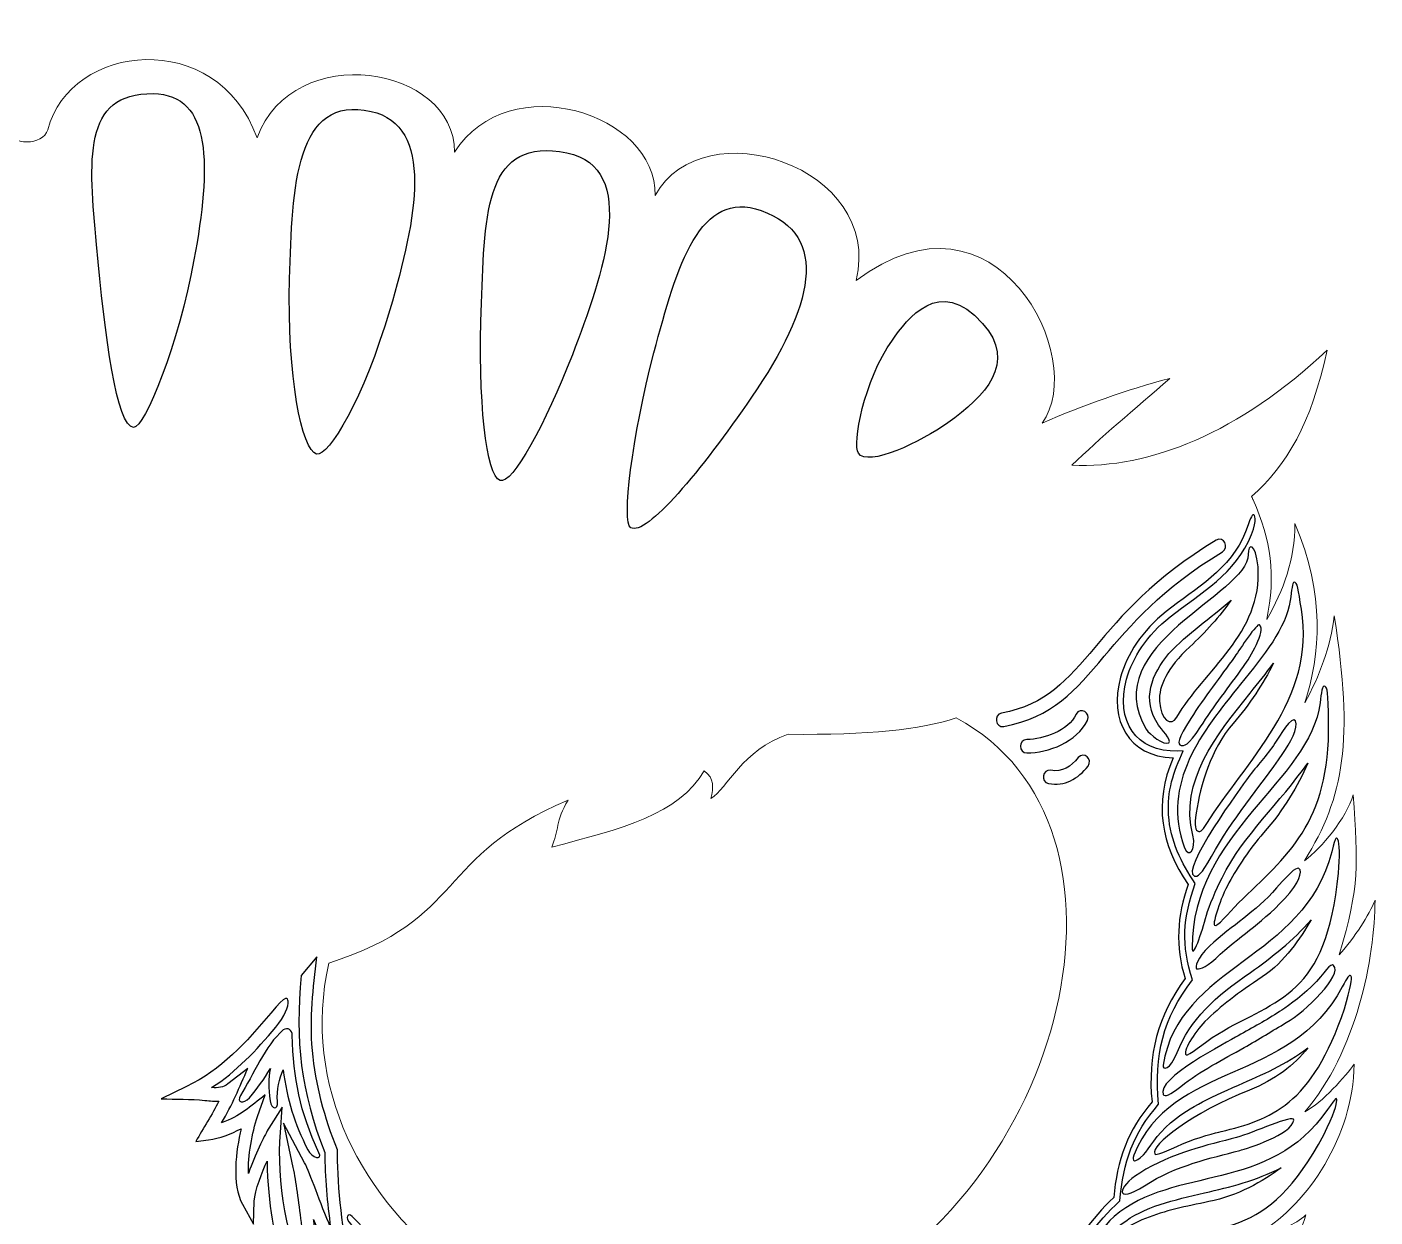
# Model space of a CAD drawing. Header units: centimetres. Extents: x -27.2 to 31.2, y -37.1 to 12.1.
# Drawn here: x 5.783 to 9.522, y -32.392 to -29.09 of the extents above; entities that cross this region are included whole.
import ezdxf

# ---------------------------------------------------------------- set-up
doc = ezdxf.new("R2010")
doc.units = ezdxf.units.CM
doc.header["$MEASUREMENT"] = 0
doc.layers.add('engrav 10', color=7, linetype='Continuous')
doc.layers.add('layer 10', color=7, linetype='Continuous')

msp = doc.modelspace()

# ---------------------------------------------------------------- linework, layer by layer
at = {"layer": 'engrav 10'}
for points, knots in [([(6.24658, -29.73604), (6.29429, -29.47519), (6.29742, -29.27742), (6.13359, -29.27499), (6.13359, -29.27499), (5.9351, -29.27204), (5.95529, -29.46073), (5.97636, -29.69354), (5.97636, -29.69354), (5.99946, -29.94884), (6.03226, -30.19803), (6.07869, -30.20123), (6.07869, -30.20123), (6.11026, -30.20346), (6.20428, -29.96731), (6.24658, -29.73604)], [0, 0, 0, 0, 0.2, 0.2, 0.2, 0.2, 0.4, 0.4, 0.4, 0.4, 0.6, 0.6, 0.6, 0.6, 1, 1, 1, 1]), ([(6.73772, -29.32424), (6.52902, -29.27713), (6.51872, -29.5315), (6.5117, -29.78908), (6.5117, -29.78908), (6.50439, -30.05963), (6.5461, -30.26563), (6.58628, -30.27495), (6.58628, -30.27495), (6.62037, -30.28284), (6.71702, -30.12157), (6.7898, -29.87443), (6.7898, -29.87443), (6.86487, -29.61954), (6.91474, -29.3642), (6.73772, -29.32424)], [0, 0, 0, 0, 0.2, 0.2, 0.2, 0.2, 0.4, 0.4, 0.4, 0.4, 0.6, 0.6, 0.6, 0.6, 1, 1, 1, 1]), ([(7.28101, -29.43934), (7.05594, -29.39392), (7.05334, -29.59902), (7.04392, -29.85614), (7.04392, -29.85614), (7.03385, -30.13197), (7.05635, -30.33477), (7.09576, -30.34859), (7.09576, -30.34859), (7.12909, -30.36036), (7.22232, -30.18988), (7.29599, -29.9992), (7.29599, -29.9992), (7.38131, -29.77835), (7.48347, -29.48024), (7.28101, -29.43934)], [0, 0, 0, 0, 0.2, 0.2, 0.2, 0.2, 0.4, 0.4, 0.4, 0.4, 0.6, 0.6, 0.6, 0.6, 1, 1, 1, 1]), ([(7.81995, -29.59938), (7.64977, -29.53918), (7.58639, -29.74904), (7.52229, -29.99411), (7.52229, -29.99411), (7.46145, -30.22718), (7.43221, -30.46447), (7.45785, -30.47928), (7.45785, -30.47928), (7.50118, -30.50429), (7.65362, -30.32081), (7.79297, -30.11756), (7.79297, -30.11756), (7.96476, -29.86699), (8.01227, -29.66741), (7.81995, -29.59938)], [0, 0, 0, 0, 0.2, 0.2, 0.2, 0.2, 0.4, 0.4, 0.4, 0.4, 0.6, 0.6, 0.6, 0.6, 1, 1, 1, 1]), ([(8.18351, -29.95885), (8.10346, -30.07131), (8.07274, -30.24758), (8.08921, -30.27237), (8.08921, -30.27237), (8.11579, -30.31241), (8.26321, -30.24143), (8.33779, -30.18801), (8.33779, -30.18801), (8.44005, -30.11493), (8.53106, -30.02215), (8.43381, -29.91246), (8.43381, -29.91246), (8.31356, -29.77706), (8.22403, -29.90182), (8.18351, -29.95885)], [0, 0, 0, 0, 0.2, 0.2, 0.2, 0.2, 0.4, 0.4, 0.4, 0.4, 0.6, 0.6, 0.6, 0.6, 1, 1, 1, 1]), ([(9.17966, -30.49778), (9.13759, -30.60687), (9.03722, -30.66046), (8.95371, -30.72666), (8.95371, -30.72666), (8.88971, -30.77748), (8.84977, -30.83986), (8.83337, -30.8991), (8.83337, -30.8991), (8.8013, -31.01507), (8.85881, -31.10291), (8.97551, -31.09896), (8.97551, -31.09896), (8.97551, -31.09896), (8.99002, -31.09848), (8.99002, -31.09848), (8.99002, -31.09848), (8.96332, -31.15702), (8.94535, -31.20987), (8.94968, -31.27642), (8.94968, -31.27642), (8.95436, -31.34864), (8.9846, -31.40909), (9.02385, -31.46672), (9.02385, -31.46672), (8.98901, -31.56128), (8.98492, -31.63836), (9.01556, -31.73411), (9.01556, -31.73411), (8.93487, -31.84008), (8.90816, -31.94367), (8.9221, -32.0792), (8.9221, -32.0792), (8.85185, -32.15849), (8.82301, -32.23932), (8.81473, -32.34706), (8.81473, -32.34706), (8.74801, -32.40825), (8.7009, -32.47719), (8.65984, -32.55966), (8.65984, -32.55966), (8.5418, -32.60467), (8.45345, -32.67259), (8.38494, -32.78512), (8.38494, -32.78512), (8.26308, -32.80066), (8.16174, -32.83887), (8.05989, -32.91248), (8.05989, -32.91248), (7.93468, -32.88998), (7.81154, -32.91758), (7.69296, -32.96074), (7.69296, -32.96074), (7.56074, -32.90058), (7.42219, -32.89069), (7.28018, -32.90337), (7.28018, -32.90337), (7.15311, -32.79194), (7.01777, -32.71376), (6.85611, -32.67519), (6.85611, -32.67519), (6.82241, -32.57745), (6.75606, -32.48376), (6.68178, -32.41139), (6.68178, -32.41139), (6.67332, -32.40312), (6.66952, -32.3938), (6.67204, -32.38911), (6.67204, -32.38911), (6.67347, -32.38642), (6.67879, -32.38385), (6.68522, -32.39018), (6.68522, -32.39018), (6.76417, -32.4678), (6.83108, -32.55297), (6.86931, -32.65927), (6.86931, -32.65927), (7.0271, -32.69821), (7.16094, -32.77604), (7.28583, -32.8841), (7.28583, -32.8841), (7.42541, -32.87226), (7.56335, -32.88291), (7.69359, -32.94078), (7.69359, -32.94078), (7.80992, -32.89918), (7.93317, -32.87202), (8.05589, -32.89286), (8.05589, -32.89286), (8.15382, -32.82286), (8.25778, -32.78304), (8.37464, -32.76761), (8.37464, -32.76761), (8.4411, -32.65955), (8.53417, -32.58854), (8.64753, -32.54457), (8.64753, -32.54457), (8.68639, -32.46674), (8.73512, -32.39609), (8.7978, -32.33797), (8.7978, -32.33797), (8.80548, -32.23629), (8.83813, -32.14787), (8.90374, -32.07271), (8.90374, -32.07271), (8.89087, -31.94311), (8.91953, -31.83254), (8.99579, -31.73043), (8.99579, -31.73043), (8.96779, -31.6416), (8.97265, -31.55628), (9.00398, -31.4694), (9.00398, -31.4694), (8.92803, -31.35694), (8.9081, -31.24554), (8.96199, -31.11767), (8.96199, -31.11767), (8.83975, -31.11464), (8.78325, -31.01395), (8.8165, -30.89382), (8.8165, -30.89382), (8.83388, -30.83105), (8.87592, -30.76513), (8.94318, -30.71173), (8.94318, -30.71173), (9.02359, -30.64759), (9.12211, -30.59559), (9.16319, -30.49073), (9.16319, -30.49073), (9.17654, -30.45667), (9.17967, -30.44294), (9.18483, -30.44316), (9.18483, -30.44316), (9.18896, -30.44335), (9.19598, -30.45547), (9.17966, -30.49778)], [0, 0, 0, 0, 0.0285714, 0.0285714, 0.0285714, 0.0285714, 0.0571429, 0.0571429, 0.0571429, 0.0571429, 0.0857143, 0.0857143, 0.0857143, 0.0857143, 0.1142857, 0.1142857, 0.1142857, 0.1142857, 0.1428571, 0.1428571, 0.1428571, 0.1428571, 0.1714286, 0.1714286, 0.1714286, 0.1714286, 0.2, 0.2, 0.2, 0.2, 0.2285714, 0.2285714, 0.2285714, 0.2285714, 0.2571429, 0.2571429, 0.2571429, 0.2571429, 0.2857143, 0.2857143, 0.2857143, 0.2857143, 0.3142857, 0.3142857, 0.3142857, 0.3142857, 0.3428571, 0.3428571, 0.3428571, 0.3428571, 0.3714286, 0.3714286, 0.3714286, 0.3714286, 0.4, 0.4, 0.4, 0.4, 0.4285714, 0.4285714, 0.4285714, 0.4285714, 0.4571429, 0.4571429, 0.4571429, 0.4571429, 0.4857143, 0.4857143, 0.4857143, 0.4857143, 0.5142857, 0.5142857, 0.5142857, 0.5142857, 0.5428571, 0.5428571, 0.5428571, 0.5428571, 0.5714286, 0.5714286, 0.5714286, 0.5714286, 0.6, 0.6, 0.6, 0.6, 0.6285714, 0.6285714, 0.6285714, 0.6285714, 0.6571429, 0.6571429, 0.6571429, 0.6571429, 0.6857143, 0.6857143, 0.6857143, 0.6857143, 0.7142857, 0.7142857, 0.7142857, 0.7142857, 0.7428571, 0.7428571, 0.7428571, 0.7428571, 0.7714286, 0.7714286, 0.7714286, 0.7714286, 0.8, 0.8, 0.8, 0.8, 0.8285714, 0.8285714, 0.8285714, 0.8285714, 0.8571429, 0.8571429, 0.8571429, 0.8571429, 0.8857143, 0.8857143, 0.8857143, 0.8857143, 0.9142857, 0.9142857, 0.9142857, 0.9142857, 0.9428571, 0.9428571, 0.9428571, 0.9428571, 1, 1, 1, 1]), ([(8.49237, -31.0308), (8.4695, -31.03501), (8.46356, -30.99816), (8.48631, -30.99399), (8.48631, -30.99399), (8.61041, -30.97059), (8.66863, -30.90172), (8.74502, -30.81128), (8.74502, -30.81128), (8.8181, -30.72479), (8.90721, -30.61933), (9.08198, -30.51364), (9.08198, -30.51364), (9.10207, -30.50154), (9.11938, -30.534), (9.09931, -30.54608), (9.09931, -30.54608), (8.92944, -30.64879), (8.84248, -30.7517), (8.77116, -30.83612), (8.77116, -30.83612), (8.69013, -30.93208), (8.62834, -31.00518), (8.49237, -31.0308)], [0, 0, 0, 0, 0.1428571, 0.1428571, 0.1428571, 0.1428571, 0.2857143, 0.2857143, 0.2857143, 0.2857143, 0.4285714, 0.4285714, 0.4285714, 0.4285714, 0.5714286, 0.5714286, 0.5714286, 0.5714286, 0.7142857, 0.7142857, 0.7142857, 0.7142857, 1, 1, 1, 1]), ([(8.88765, -31.03851), (8.74852, -30.8041), (9.17214, -30.66557), (9.1702, -30.55326), (9.1702, -30.55326), (9.16967, -30.52253), (9.19116, -30.5189), (9.19782, -30.58828), (9.19782, -30.58828), (9.21102, -30.77131), (9.04612, -30.87712), (8.9728, -31.00512), (8.9728, -31.00512), (8.95764, -31.03157), (8.92764, -31.01518), (8.92443, -30.96023), (8.92443, -30.96023), (8.92212, -30.92059), (8.94537, -30.86768), (9.00823, -30.80982), (9.00823, -30.80982), (9.05282, -30.76878), (9.092, -30.72475), (9.12282, -30.68038), (9.12282, -30.68038), (9.06646, -30.73012), (9.00181, -30.77301), (8.95079, -30.82869), (8.95079, -30.82869), (8.9037, -30.88537), (8.8729, -30.95435), (8.92216, -31.02747), (8.92216, -31.02747), (8.92801, -31.03615), (8.9594, -31.06851), (8.95003, -31.07598), (8.95003, -31.07598), (8.93863, -31.08505), (8.89558, -31.05186), (8.88765, -31.03851)], [0, 0, 0, 0, 0.0909091, 0.0909091, 0.0909091, 0.0909091, 0.1818182, 0.1818182, 0.1818182, 0.1818182, 0.2727273, 0.2727273, 0.2727273, 0.2727273, 0.3636364, 0.3636364, 0.3636364, 0.3636364, 0.4545455, 0.4545455, 0.4545455, 0.4545455, 0.5454545, 0.5454545, 0.5454545, 0.5454545, 0.6363636, 0.6363636, 0.6363636, 0.6363636, 0.7272727, 0.7272727, 0.7272727, 0.7272727, 0.8181818, 0.8181818, 0.8181818, 0.8181818, 1, 1, 1, 1]), ([(8.99406, -31.36781), (8.92799, -31.18774), (9.04263, -31.04577), (9.14923, -30.91376), (9.14923, -30.91376), (9.21416, -30.83339), (9.27617, -30.75681), (9.28681, -30.68152), (9.28681, -30.68152), (9.29106, -30.65152), (9.29292, -30.63134), (9.29784, -30.63046), (9.29784, -30.63046), (9.30786, -30.62862), (9.30887, -30.65057), (9.31815, -30.7056), (9.31815, -30.7056), (9.36026, -30.95469), (9.16014, -31.13231), (9.05545, -31.30044), (9.05545, -31.30044), (9.04117, -31.32337), (9.03729, -31.32243), (9.03213, -31.32174), (9.03213, -31.32174), (9.02442, -31.32071), (9.02029, -31.30704), (9.02614, -31.27032), (9.02614, -31.27032), (9.03843, -31.19314), (9.06617, -31.09414), (9.12873, -31.0221), (9.12873, -31.0221), (9.17485, -30.96902), (9.21225, -30.91201), (9.24061, -30.8554), (9.24061, -30.8554), (9.22059, -30.88271), (9.19845, -30.91014), (9.17594, -30.93801), (9.17594, -30.93801), (9.08123, -31.05529), (8.97953, -31.18349), (9.01673, -31.33233), (9.01673, -31.33233), (9.02742, -31.37509), (9.00455, -31.39662), (8.99406, -31.36781)], [0, 0, 0, 0, 0.0769231, 0.0769231, 0.0769231, 0.0769231, 0.1538462, 0.1538462, 0.1538462, 0.1538462, 0.2307692, 0.2307692, 0.2307692, 0.2307692, 0.3076923, 0.3076923, 0.3076923, 0.3076923, 0.3846154, 0.3846154, 0.3846154, 0.3846154, 0.4615385, 0.4615385, 0.4615385, 0.4615385, 0.5384615, 0.5384615, 0.5384615, 0.5384615, 0.6153846, 0.6153846, 0.6153846, 0.6153846, 0.6923077, 0.6923077, 0.6923077, 0.6923077, 0.7692308, 0.7692308, 0.7692308, 0.7692308, 0.8461538, 0.8461538, 0.8461538, 0.8461538, 1, 1, 1, 1]), ([(9.01119, -31.00828), (9.04906, -30.9494), (9.09249, -30.89386), (9.13347, -30.83679), (9.13347, -30.83679), (9.14828, -30.81614), (9.1946, -30.74237), (9.20216, -30.7492), (9.20216, -30.7492), (9.21984, -30.76519), (9.17609, -30.839), (9.15769, -30.86444), (9.15769, -30.86444), (9.11752, -30.92005), (9.07522, -30.97443), (9.03839, -31.03217), (9.03839, -31.03217), (9.00322, -31.08725), (8.99263, -31.08435), (8.98444, -31.0834), (8.98444, -31.0834), (8.97359, -31.08213), (8.9747, -31.06501), (9.01119, -31.00828)], [0, 0, 0, 0, 0.1428571, 0.1428571, 0.1428571, 0.1428571, 0.2857143, 0.2857143, 0.2857143, 0.2857143, 0.4285714, 0.4285714, 0.4285714, 0.4285714, 0.5714286, 0.5714286, 0.5714286, 0.5714286, 0.7142857, 0.7142857, 0.7142857, 0.7142857, 1, 1, 1, 1]), ([(9.01515, -31.64439), (9.01305, -31.32846), (9.34358, -31.18018), (9.36966, -30.96528), (9.36966, -30.96528), (9.37315, -30.93645), (9.37489, -30.91541), (9.38397, -30.91975), (9.38397, -30.91975), (9.38976, -30.9225), (9.39239, -30.93413), (9.39364, -31.01941), (9.39364, -31.01941), (9.39776, -31.29999), (9.27624, -31.39045), (9.14403, -31.52041), (9.14403, -31.52041), (9.11386, -31.55006), (9.08509, -31.58911), (9.07706, -31.58195), (9.07706, -31.58195), (9.07128, -31.57677), (9.09295, -31.50819), (9.11717, -31.46424), (9.11717, -31.46424), (9.14213, -31.4189), (9.17287, -31.37256), (9.21315, -31.32619), (9.21315, -31.32619), (9.26971, -31.26108), (9.30865, -31.19614), (9.33548, -31.13222), (9.33548, -31.13222), (9.25908, -31.24264), (9.15778, -31.33119), (9.09785, -31.45064), (9.09785, -31.45064), (9.08232, -31.48158), (9.06125, -31.53021), (9.0548, -31.55449), (9.0548, -31.55449), (9.04231, -31.60157), (9.01529, -31.68178), (9.01515, -31.64439)], [0, 0, 0, 0, 0.0833333, 0.0833333, 0.0833333, 0.0833333, 0.1666667, 0.1666667, 0.1666667, 0.1666667, 0.25, 0.25, 0.25, 0.25, 0.3333333, 0.3333333, 0.3333333, 0.3333333, 0.4166667, 0.4166667, 0.4166667, 0.4166667, 0.5, 0.5, 0.5, 0.5, 0.5833333, 0.5833333, 0.5833333, 0.5833333, 0.6666667, 0.6666667, 0.6666667, 0.6666667, 0.75, 0.75, 0.75, 0.75, 0.8333333, 0.8333333, 0.8333333, 0.8333333, 1, 1, 1, 1]), ([(8.55648, -31.10426), (8.53331, -31.10426), (8.53331, -31.06685), (8.55648, -31.06685), (8.55648, -31.06685), (8.6026, -31.06685), (8.67058, -31.04335), (8.69343, -30.99696), (8.69343, -30.99696), (8.70409, -30.97527), (8.73522, -30.99248), (8.72455, -31.01421), (8.72455, -31.01421), (8.69521, -31.07366), (8.61638, -31.10426), (8.55648, -31.10426)], [0, 0, 0, 0, 0.2, 0.2, 0.2, 0.2, 0.4, 0.4, 0.4, 0.4, 0.6, 0.6, 0.6, 0.6, 1, 1, 1, 1]), ([(9.26694, -31.10564), (9.20084, -31.20244), (9.12457, -31.28865), (9.06885, -31.39125), (9.06885, -31.39125), (9.04037, -31.44364), (9.02924, -31.44834), (9.02167, -31.44579), (9.02167, -31.44579), (8.98006, -31.43178), (9.15392, -31.19535), (9.1703, -31.17251), (9.1703, -31.17251), (9.19532, -31.13894), (9.22197, -31.11187), (9.2447, -31.07706), (9.2447, -31.07706), (9.25684, -31.05847), (9.29162, -30.99897), (9.30145, -31.01543), (9.30145, -31.01543), (9.31183, -31.03278), (9.28533, -31.07872), (9.26694, -31.10564)], [0, 0, 0, 0, 0.1428571, 0.1428571, 0.1428571, 0.1428571, 0.2857143, 0.2857143, 0.2857143, 0.2857143, 0.4285714, 0.4285714, 0.4285714, 0.4285714, 0.5714286, 0.5714286, 0.5714286, 0.5714286, 0.7142857, 0.7142857, 0.7142857, 0.7142857, 1, 1, 1, 1]), ([(8.61681, -31.18918), (8.59408, -31.18501), (8.60001, -31.14816), (8.62288, -31.15237), (8.62288, -31.15237), (8.65401, -31.15822), (8.67991, -31.14178), (8.69907, -31.11701), (8.69907, -31.11701), (8.71369, -31.0981), (8.74086, -31.12175), (8.7262, -31.14069), (8.7262, -31.14069), (8.69888, -31.17601), (8.6607, -31.19746), (8.61681, -31.18918)], [0, 0, 0, 0, 0.2, 0.2, 0.2, 0.2, 0.4, 0.4, 0.4, 0.4, 0.6, 0.6, 0.6, 0.6, 1, 1, 1, 1]), ([(8.93441, -31.97042), (8.97923, -31.69244), (9.32544, -31.67989), (9.40206, -31.37849), (9.40206, -31.37849), (9.41419, -31.33079), (9.41581, -31.33923), (9.41884, -31.3443), (9.41884, -31.3443), (9.42398, -31.35292), (9.425, -31.39303), (9.42069, -31.43743), (9.42069, -31.43743), (9.38703, -31.78226), (9.25464, -31.78318), (9.08588, -31.88432), (9.08588, -31.88432), (9.04464, -31.90903), (9.00479, -31.94673), (8.99827, -31.94196), (8.99827, -31.94196), (8.98787, -31.93437), (9.01932, -31.88099), (9.05063, -31.84973), (9.05063, -31.84973), (9.09323, -31.80718), (9.14314, -31.76963), (9.2091, -31.72553), (9.2091, -31.72553), (9.27377, -31.6823), (9.31462, -31.6193), (9.3447, -31.56715), (9.3447, -31.56715), (9.29551, -31.62602), (9.23533, -31.67052), (9.17698, -31.71365), (9.17698, -31.71365), (9.07925, -31.77788), (9.00824, -31.84724), (8.97359, -31.93532), (8.97359, -31.93532), (8.95426, -31.98446), (8.93198, -31.98568), (8.93441, -31.97042)], [0, 0, 0, 0, 0.0833333, 0.0833333, 0.0833333, 0.0833333, 0.1666667, 0.1666667, 0.1666667, 0.1666667, 0.25, 0.25, 0.25, 0.25, 0.3333333, 0.3333333, 0.3333333, 0.3333333, 0.4166667, 0.4166667, 0.4166667, 0.4166667, 0.5, 0.5, 0.5, 0.5, 0.5833333, 0.5833333, 0.5833333, 0.5833333, 0.6666667, 0.6666667, 0.6666667, 0.6666667, 0.75, 0.75, 0.75, 0.75, 0.8333333, 0.8333333, 0.8333333, 0.8333333, 1, 1, 1, 1]), ([(9.06294, -31.64074), (9.12956, -31.57879), (9.18803, -31.54929), (9.24939, -31.47834), (9.24939, -31.47834), (9.29421, -31.42651), (9.30608, -31.42086), (9.31225, -31.4254), (9.31225, -31.4254), (9.32042, -31.43141), (9.31324, -31.46545), (9.2723, -31.50804), (9.2723, -31.50804), (9.19537, -31.58806), (9.15057, -31.60802), (9.0803, -31.67469), (9.0803, -31.67469), (9.05017, -31.70327), (9.03027, -31.70538), (9.02711, -31.70303), (9.02711, -31.70303), (9.02221, -31.6994), (9.02898, -31.67233), (9.06294, -31.64074)], [0, 0, 0, 0, 0.1428571, 0.1428571, 0.1428571, 0.1428571, 0.2857143, 0.2857143, 0.2857143, 0.2857143, 0.4285714, 0.4285714, 0.4285714, 0.4285714, 0.5714286, 0.5714286, 0.5714286, 0.5714286, 0.7142857, 0.7142857, 0.7142857, 0.7142857, 1, 1, 1, 1]), ([(6.67919, -32.49751), (6.67919, -32.49751), (6.69139, -32.53119), (6.69139, -32.53119), (6.69139, -32.53119), (6.69139, -32.53119), (6.65848, -32.52227), (6.65848, -32.52227), (6.65848, -32.52227), (6.63082, -32.51479), (6.60271, -32.45873), (6.57814, -32.39882), (6.57814, -32.39882), (6.57814, -32.39882), (6.57857, -32.40211), (6.57857, -32.40211), (6.57857, -32.40211), (6.59016, -32.49358), (6.60283, -32.59333), (6.62296, -32.65078), (6.62296, -32.65078), (6.62296, -32.65078), (6.64823, -32.72283), (6.64823, -32.72283), (6.64823, -32.72283), (6.50698, -32.58637), (6.45524, -32.48366), (6.44925, -32.23644), (6.44925, -32.23644), (6.43715, -32.26483), (6.41456, -32.31928), (6.41381, -32.34757), (6.41381, -32.34757), (6.41381, -32.34757), (6.41203, -32.41141), (6.41203, -32.41141), (6.41203, -32.41141), (6.41203, -32.41141), (6.3812, -32.35664), (6.3812, -32.35664), (6.3812, -32.35664), (6.35033, -32.30181), (6.3634, -32.20677), (6.37707, -32.14692), (6.37707, -32.14692), (6.34992, -32.16143), (6.3173, -32.17423), (6.28722, -32.1778), (6.28722, -32.1778), (6.28722, -32.1778), (6.25158, -32.18206), (6.25158, -32.18206), (6.25158, -32.18206), (6.27276, -32.14523), (6.29653, -32.10795), (6.31589, -32.07043), (6.31589, -32.07043), (6.30422, -32.0712), (6.29171, -32.06994), (6.2769, -32.06847), (6.2769, -32.06847), (6.23656, -32.06446), (6.19623, -32.06482), (6.15573, -32.06409), (6.15573, -32.06409), (6.15573, -32.06409), (6.22608, -32.0299), (6.22608, -32.0299), (6.22608, -32.0299), (6.32108, -31.98373), (6.39238, -31.90721), (6.45931, -31.82611), (6.45931, -31.82611), (6.5052, -31.77046), (6.50581, -31.7846), (6.50763, -31.79326), (6.50763, -31.79326), (6.51028, -31.80585), (6.498, -31.83589), (6.47323, -31.86548), (6.47323, -31.86548), (6.41901, -31.93031), (6.36418, -31.98837), (6.29561, -32.03276), (6.29561, -32.03276), (6.31373, -32.03405), (6.32713, -32.03287), (6.34087, -32.02219), (6.34087, -32.02219), (6.34087, -32.02219), (6.39561, -31.97966), (6.39561, -31.97966), (6.39561, -31.97966), (6.37288, -32.03205), (6.35241, -32.08145), (6.3232, -32.13061), (6.3232, -32.13061), (6.37281, -32.11278), (6.40316, -32.08549), (6.4442, -32.053), (6.4442, -32.053), (6.4442, -32.053), (6.42309, -32.11265), (6.42309, -32.11265), (6.42309, -32.11265), (6.40723, -32.15748), (6.39645, -32.22297), (6.39744, -32.27117), (6.39744, -32.27117), (6.39744, -32.27117), (6.40176, -32.25946), (6.40176, -32.25946), (6.40176, -32.25946), (6.41999, -32.21124), (6.44461, -32.1601), (6.45406, -32.14529), (6.45406, -32.14529), (6.45406, -32.14529), (6.49104, -32.0874), (6.49104, -32.0874), (6.49104, -32.0874), (6.49104, -32.0874), (6.48612, -32.15713), (6.48612, -32.15713), (6.48612, -32.15713), (6.47673, -32.29055), (6.50065, -32.46335), (6.56887, -32.57919), (6.56887, -32.57919), (6.55889, -32.52637), (6.5511, -32.46509), (6.54375, -32.40709), (6.54375, -32.40709), (6.53631, -32.34846), (6.52929, -32.29317), (6.52099, -32.25453), (6.52099, -32.25453), (6.52099, -32.25453), (6.49451, -32.13132), (6.49451, -32.13132), (6.49451, -32.13132), (6.49451, -32.13132), (6.55341, -32.24123), (6.55341, -32.24123), (6.55341, -32.24123), (6.5613, -32.25597), (6.57185, -32.28391), (6.58415, -32.31642), (6.58415, -32.31642), (6.5968, -32.3499), (6.61144, -32.38868), (6.6256, -32.42072), (6.6256, -32.42072), (6.61535, -32.3537), (6.60977, -32.28071), (6.60922, -32.21295), (6.60922, -32.21295), (6.54256, -32.04383), (6.52629, -31.90214), (6.54421, -31.72169), (6.54421, -31.72169), (6.54421, -31.72169), (6.58704, -31.67016), (6.58704, -31.67016), (6.58704, -31.67016), (6.57691, -31.75877), (6.56717, -31.83912), (6.57515, -31.92954), (6.57515, -31.92954), (6.58367, -32.02631), (6.60906, -32.11639), (6.64444, -32.20573), (6.64444, -32.20573), (6.64444, -32.27903), (6.65358, -32.42686), (6.67919, -32.49751)], [0, 0, 0, 0, 0.0222222, 0.0222222, 0.0222222, 0.0222222, 0.0444444, 0.0444444, 0.0444444, 0.0444444, 0.0666667, 0.0666667, 0.0666667, 0.0666667, 0.0888889, 0.0888889, 0.0888889, 0.0888889, 0.1111111, 0.1111111, 0.1111111, 0.1111111, 0.1333333, 0.1333333, 0.1333333, 0.1333333, 0.1555556, 0.1555556, 0.1555556, 0.1555556, 0.1777778, 0.1777778, 0.1777778, 0.1777778, 0.2, 0.2, 0.2, 0.2, 0.2222222, 0.2222222, 0.2222222, 0.2222222, 0.2444444, 0.2444444, 0.2444444, 0.2444444, 0.2666667, 0.2666667, 0.2666667, 0.2666667, 0.2888889, 0.2888889, 0.2888889, 0.2888889, 0.3111111, 0.3111111, 0.3111111, 0.3111111, 0.3333333, 0.3333333, 0.3333333, 0.3333333, 0.3555556, 0.3555556, 0.3555556, 0.3555556, 0.3777778, 0.3777778, 0.3777778, 0.3777778, 0.4, 0.4, 0.4, 0.4, 0.4222222, 0.4222222, 0.4222222, 0.4222222, 0.4444444, 0.4444444, 0.4444444, 0.4444444, 0.4666667, 0.4666667, 0.4666667, 0.4666667, 0.4888889, 0.4888889, 0.4888889, 0.4888889, 0.5111111, 0.5111111, 0.5111111, 0.5111111, 0.5333333, 0.5333333, 0.5333333, 0.5333333, 0.5555556, 0.5555556, 0.5555556, 0.5555556, 0.5777778, 0.5777778, 0.5777778, 0.5777778, 0.6, 0.6, 0.6, 0.6, 0.6222222, 0.6222222, 0.6222222, 0.6222222, 0.6444444, 0.6444444, 0.6444444, 0.6444444, 0.6666667, 0.6666667, 0.6666667, 0.6666667, 0.6888889, 0.6888889, 0.6888889, 0.6888889, 0.7111111, 0.7111111, 0.7111111, 0.7111111, 0.7333333, 0.7333333, 0.7333333, 0.7333333, 0.7555556, 0.7555556, 0.7555556, 0.7555556, 0.7777778, 0.7777778, 0.7777778, 0.7777778, 0.8, 0.8, 0.8, 0.8, 0.8222222, 0.8222222, 0.8222222, 0.8222222, 0.8444444, 0.8444444, 0.8444444, 0.8444444, 0.8666667, 0.8666667, 0.8666667, 0.8666667, 0.8888889, 0.8888889, 0.8888889, 0.8888889, 0.9111111, 0.9111111, 0.9111111, 0.9111111, 0.9333333, 0.9333333, 0.9333333, 0.9333333, 0.9555556, 0.9555556, 0.9555556, 0.9555556, 1, 1, 1, 1]), ([(9.27599, -31.85261), (9.23796, -31.87463), (9.19957, -31.8993), (9.15951, -31.92174), (9.15951, -31.92174), (9.09938, -31.95547), (9.03841, -31.98572), (8.98324, -32.02992), (8.98324, -32.02992), (8.95284, -32.05429), (8.93896, -32.05951), (8.93497, -32.05191), (8.93497, -32.05191), (8.91272, -32.00942), (9.1121, -31.90611), (9.14312, -31.88871), (9.14312, -31.88871), (9.18232, -31.86673), (9.22154, -31.84547), (9.25725, -31.82184), (9.25725, -31.82184), (9.27018, -31.81327), (9.31312, -31.7851), (9.34631, -31.75185), (9.34631, -31.75185), (9.38474, -31.71335), (9.39897, -31.68503), (9.40729, -31.69365), (9.40729, -31.69365), (9.43321, -31.72046), (9.32955, -31.82162), (9.27599, -31.85261)], [0, 0, 0, 0, 0.1111111, 0.1111111, 0.1111111, 0.1111111, 0.2222222, 0.2222222, 0.2222222, 0.2222222, 0.3333333, 0.3333333, 0.3333333, 0.3333333, 0.4444444, 0.4444444, 0.4444444, 0.4444444, 0.5555556, 0.5555556, 0.5555556, 0.5555556, 0.6666667, 0.6666667, 0.6666667, 0.6666667, 0.7777778, 0.7777778, 0.7777778, 0.7777778, 1, 1, 1, 1]), ([(8.85311, -32.22067), (8.95863, -31.95751), (9.28549, -32.0273), (9.43157, -31.75304), (9.43157, -31.75304), (9.44576, -31.72641), (9.45102, -31.71846), (9.45546, -31.72298), (9.45546, -31.72298), (9.46076, -31.72835), (9.45236, -31.75757), (9.43761, -31.81378), (9.43761, -31.81378), (9.34662, -32.08242), (9.23269, -32.12176), (9.09522, -32.15457), (9.09522, -32.15457), (9.08412, -32.1572), (9.03025, -32.17101), (8.98864, -32.1887), (8.98864, -32.1887), (8.94283, -32.20818), (8.91459, -32.22355), (8.91117, -32.2165), (8.91117, -32.2165), (8.89986, -32.19314), (9.01216, -32.10354), (9.17406, -32.03957), (9.17406, -32.03957), (9.24506, -32.01153), (9.2984, -31.97081), (9.33601, -31.92262), (9.33601, -31.92262), (9.2759, -31.96853), (9.20873, -31.99756), (9.14354, -32.02571), (9.14354, -32.02571), (9.05747, -32.06287), (8.99547, -32.09555), (8.95517, -32.13027), (8.95517, -32.13027), (8.9152, -32.1647), (8.89658, -32.20139), (8.8798, -32.21908), (8.8798, -32.21908), (8.85511, -32.24508), (8.84663, -32.23681), (8.85311, -32.22067)], [0, 0, 0, 0, 0.0769231, 0.0769231, 0.0769231, 0.0769231, 0.1538462, 0.1538462, 0.1538462, 0.1538462, 0.2307692, 0.2307692, 0.2307692, 0.2307692, 0.3076923, 0.3076923, 0.3076923, 0.3076923, 0.3846154, 0.3846154, 0.3846154, 0.3846154, 0.4615385, 0.4615385, 0.4615385, 0.4615385, 0.5384615, 0.5384615, 0.5384615, 0.5384615, 0.6153846, 0.6153846, 0.6153846, 0.6153846, 0.6923077, 0.6923077, 0.6923077, 0.6923077, 0.7692308, 0.7692308, 0.7692308, 0.7692308, 0.8461538, 0.8461538, 0.8461538, 0.8461538, 1, 1, 1, 1]), ([(6.519, -31.88738), (6.52275, -32.00797), (6.53947, -32.0984), (6.59312, -32.21343), (6.59312, -32.21343), (6.60334, -32.23548), (6.57423, -32.22873), (6.56216, -32.20518), (6.56216, -32.20518), (6.52487, -32.13238), (6.50439, -32.06574), (6.49419, -31.98304), (6.49419, -31.98304), (6.48352, -32.009), (6.47491, -32.03749), (6.47855, -32.07178), (6.47855, -32.07178), (6.48107, -32.09619), (6.46011, -32.09407), (6.45758, -32.06968), (6.45758, -32.06968), (6.45359, -32.03203), (6.45145, -32.00928), (6.45864, -31.97967), (6.45864, -31.97967), (6.44022, -32.01099), (6.42279, -32.03364), (6.40049, -32.06138), (6.40049, -32.06138), (6.38386, -32.07819), (6.36314, -32.07522), (6.3757, -32.05466), (6.3757, -32.05466), (6.41077, -31.99718), (6.44475, -31.91578), (6.49358, -31.87291), (6.49358, -31.87291), (6.50702, -31.86323), (6.51907, -31.87468), (6.519, -31.88738)], [0, 0, 0, 0, 0.0909091, 0.0909091, 0.0909091, 0.0909091, 0.1818182, 0.1818182, 0.1818182, 0.1818182, 0.2727273, 0.2727273, 0.2727273, 0.2727273, 0.3636364, 0.3636364, 0.3636364, 0.3636364, 0.4545455, 0.4545455, 0.4545455, 0.4545455, 0.5454545, 0.5454545, 0.5454545, 0.5454545, 0.6363636, 0.6363636, 0.6363636, 0.6363636, 0.7272727, 0.7272727, 0.7272727, 0.7272727, 0.8181818, 0.8181818, 0.8181818, 0.8181818, 1, 1, 1, 1]), ([(8.79851, -32.39051), (8.96591, -32.24774), (9.22862, -32.32836), (9.39012, -32.09394), (9.39012, -32.09394), (9.4152, -32.05751), (9.41647, -32.05979), (9.41626, -32.0683), (9.41626, -32.0683), (9.41599, -32.07904), (9.40886, -32.10603), (9.38015, -32.16384), (9.38015, -32.16384), (9.22136, -32.46064), (9.08194, -32.41732), (8.88964, -32.45203), (8.88964, -32.45203), (8.83739, -32.46146), (8.80839, -32.47027), (8.8003, -32.46382), (8.8003, -32.46382), (8.78572, -32.45215), (8.83289, -32.41642), (8.88541, -32.39581), (8.88541, -32.39581), (8.93938, -32.37461), (8.99771, -32.36204), (9.06173, -32.34923), (9.06173, -32.34923), (9.13873, -32.33382), (9.21331, -32.29298), (9.26158, -32.25501), (9.26158, -32.25501), (9.19319, -32.29104), (9.12019, -32.3083), (9.0494, -32.32503), (9.0494, -32.32503), (8.96557, -32.34482), (8.88193, -32.36128), (8.81859, -32.41206), (8.81859, -32.41206), (8.76473, -32.45523), (8.76345, -32.46617), (8.75465, -32.46427), (8.75465, -32.46427), (8.74507, -32.46221), (8.76556, -32.41861), (8.79851, -32.39051)], [0, 0, 0, 0, 0.0769231, 0.0769231, 0.0769231, 0.0769231, 0.1538462, 0.1538462, 0.1538462, 0.1538462, 0.2307692, 0.2307692, 0.2307692, 0.2307692, 0.3076923, 0.3076923, 0.3076923, 0.3076923, 0.3846154, 0.3846154, 0.3846154, 0.3846154, 0.4615385, 0.4615385, 0.4615385, 0.4615385, 0.5384615, 0.5384615, 0.5384615, 0.5384615, 0.6153846, 0.6153846, 0.6153846, 0.6153846, 0.6923077, 0.6923077, 0.6923077, 0.6923077, 0.7692308, 0.7692308, 0.7692308, 0.7692308, 0.8461538, 0.8461538, 0.8461538, 0.8461538, 1, 1, 1, 1]), ([(9.14698, -32.20722), (9.0664, -32.22883), (8.97199, -32.24792), (8.88282, -32.30499), (8.88282, -32.30499), (8.80159, -32.35697), (8.80435, -32.31045), (8.86956, -32.26979), (8.86956, -32.26979), (8.96156, -32.21242), (9.05685, -32.1928), (9.13845, -32.17097), (9.13845, -32.17097), (9.18095, -32.15962), (9.29921, -32.10464), (9.2968, -32.12318), (9.2968, -32.12318), (9.29159, -32.16326), (9.1684, -32.20148), (9.14698, -32.20722)], [0, 0, 0, 0, 0.1666667, 0.1666667, 0.1666667, 0.1666667, 0.3333333, 0.3333333, 0.3333333, 0.3333333, 0.5, 0.5, 0.5, 0.5, 0.6666667, 0.6666667, 0.6666667, 0.6666667, 1, 1, 1, 1])]:
    msp.add_open_spline(points, degree=3, knots=knots, dxfattribs=at)
at = {"layer": 'layer 10', "color": 1, "lineweight": 9}
for points, knots in [([(5.78333, -34.3647), (5.82324, -34.36482), (5.85129, -34.23394), (5.8557, -34.21213), (5.8557, -34.21213), (5.91706, -33.90875), (6.32496, -33.65009), (6.12211, -32.90627), (6.12211, -32.90627), (6.16526, -33.03163), (6.20307, -33.15967), (6.24043, -33.27846), (6.24043, -33.27846), (6.2605, -33.21387), (6.25449, -33.19184), (6.27049, -33.10561), (6.27049, -33.10561), (6.30094, -33.15443), (6.34298, -33.17065), (6.36864, -33.23884), (6.36864, -33.23884), (6.37461, -33.18776), (6.36502, -33.12553), (6.34829, -33.06328), (6.34829, -33.06328), (6.36819, -33.08477), (6.4415, -33.1598), (6.45369, -33.18445), (6.45369, -33.18445), (6.46865, -33.10989), (6.45248, -33.06713), (6.44437, -33.01985), (6.44437, -33.01985), (6.45854, -33.01934), (6.50949, -33.04405), (6.53064, -33.08541), (6.53064, -33.08541), (6.52164, -33.03438), (6.49626, -32.96953), (6.4677, -32.90473), (6.4677, -32.90473), (6.50799, -32.90885), (6.53253, -32.95238), (6.56092, -32.97651), (6.56092, -32.97651), (6.55022, -32.92834), (6.53322, -32.84652), (6.52947, -32.8206), (6.52947, -32.8206), (6.5468, -32.83186), (6.5661, -32.83496), (6.59081, -32.85227), (6.59081, -32.85227), (6.70677, -33.23275), (7.21142, -33.54929), (7.58745, -33.51755), (7.58745, -33.51755), (7.56368, -33.4957), (7.51808, -33.44411), (7.5026, -33.41355), (7.5026, -33.41355), (7.70293, -33.48643), (7.8278, -33.50876), (8.10478, -33.48239), (8.10478, -33.48239), (8.02584, -33.45364), (7.94061, -33.42532), (7.92199, -33.40476), (7.92199, -33.40476), (8.08139, -33.43186), (8.42428, -33.35826), (8.54691, -33.24949), (8.54691, -33.24949), (8.46876, -33.26047), (8.40079, -33.25536), (8.32481, -33.24072), (8.32481, -33.24072), (8.56759, -33.22465), (8.68056, -33.13759), (8.8049, -33.02907), (8.8049, -33.02907), (8.75691, -33.03346), (8.72037, -33.04298), (8.66348, -33.03565), (8.66348, -33.03565), (8.86473, -33.00563), (9.0835, -32.78785), (9.1277, -32.68484), (9.1277, -32.68484), (9.10222, -32.69254), (9.01358, -32.71632), (8.98492, -32.72148), (8.98492, -32.72148), (9.08042, -32.68149), (9.29381, -32.52205), (9.3305, -32.38602), (9.3305, -32.38602), (9.29897, -32.41526), (9.25929, -32.43035), (9.20635, -32.43363), (9.20635, -32.43363), (9.33566, -32.35292), (9.46157, -32.16961), (9.46434, -31.96783), (9.46434, -31.96783), (9.44191, -31.99916), (9.37583, -32.07559), (9.32775, -32.09967), (9.32775, -32.09967), (9.4698, -31.93555), (9.52228, -31.67188), (9.52228, -31.51231), (9.52228, -31.51231), (9.505, -31.55498), (9.46766, -31.61423), (9.42295, -31.66464), (9.42295, -31.66464), (9.48097, -31.46796), (9.47433, -31.41891), (9.46171, -31.22057), (9.46171, -31.22057), (9.44301, -31.28525), (9.37384, -31.36744), (9.32708, -31.40318), (9.32708, -31.40318), (9.43679, -31.2235), (9.46367, -31.07113), (9.40915, -30.72417), (9.40915, -30.72417), (9.39879, -30.81107), (9.36799, -30.89057), (9.32743, -30.96556), (9.32743, -30.96556), (9.36999, -30.83015), (9.38533, -30.66635), (9.29966, -30.46763), (9.29966, -30.46763), (9.30092, -30.5666), (9.26817, -30.65354), (9.22197, -30.73421), (9.22197, -30.73421), (9.24748, -30.61025), (9.23375, -30.51546), (9.18429, -30.40225), (9.18429, -30.40225), (9.18412, -30.40187), (9.18143, -30.3961), (9.17997, -30.39287), (9.17997, -30.39287), (9.27812, -30.30442), (9.34568, -30.19144), (9.38925, -29.98665), (9.38925, -29.98665), (9.14601, -30.21685), (8.89688, -30.31575), (8.68124, -30.30598), (8.68124, -30.30598), (8.76028, -30.22953), (8.85436, -30.15185), (8.95272, -30.06519), (8.95272, -30.06519), (8.83237, -30.09684), (8.7135, -30.1396), (8.59863, -30.18892), (8.59863, -30.18892), (8.73, -30.01083), (8.46976, -29.50056), (8.08323, -29.7935), (8.08323, -29.7935), (8.15884, -29.4762), (7.65957, -29.31519), (7.52559, -29.55716), (7.52559, -29.55716), (7.52952, -29.32944), (7.12056, -29.20008), (6.9692, -29.43717), (6.9692, -29.43717), (6.9692, -29.19656), (6.5222, -29.12477), (6.4215, -29.39757), (6.4215, -29.39757), (6.31047, -29.08992), (5.90249, -29.13347), (5.84115, -29.37531), (5.84115, -29.37531), (5.83398, -29.39765), (5.80871, -29.40918), (5.78333, -29.40908), (5.78333, -29.40908), (5.75795, -29.40918), (5.73268, -29.39765), (5.72551, -29.37531), (5.72551, -29.37531), (5.66417, -29.13347), (5.25619, -29.08992), (5.14516, -29.39757), (5.14516, -29.39757), (5.04446, -29.12477), (4.59746, -29.19656), (4.59746, -29.43717), (4.59746, -29.43717), (4.4461, -29.20008), (4.03714, -29.32944), (4.04107, -29.55716), (4.04107, -29.55716), (3.90709, -29.31519), (3.40782, -29.4762), (3.48343, -29.7935), (3.48343, -29.7935), (3.0969, -29.50056), (2.83666, -30.01083), (2.96803, -30.18892), (2.96803, -30.18892), (2.85316, -30.1396), (2.73429, -30.09684), (2.61394, -30.06519), (2.61394, -30.06519), (2.7123, -30.15185), (2.80638, -30.22953), (2.88542, -30.30598), (2.88542, -30.30598), (2.66978, -30.31575), (2.42065, -30.21685), (2.17741, -29.98665), (2.17741, -29.98665), (2.22098, -30.19144), (2.28854, -30.30442), (2.38669, -30.39287), (2.38669, -30.39287), (2.38523, -30.3961), (2.38254, -30.40187), (2.38237, -30.40225), (2.38237, -30.40225), (2.33291, -30.51546), (2.31918, -30.61025), (2.34469, -30.73421), (2.34469, -30.73421), (2.29849, -30.65354), (2.26574, -30.5666), (2.267, -30.46763), (2.267, -30.46763), (2.18133, -30.66635), (2.19667, -30.83015), (2.23923, -30.96556), (2.23923, -30.96556), (2.19867, -30.89057), (2.16787, -30.81107), (2.15751, -30.72417), (2.15751, -30.72417), (2.10299, -31.07113), (2.12987, -31.2235), (2.23958, -31.40318), (2.23958, -31.40318), (2.19282, -31.36744), (2.12365, -31.28525), (2.10495, -31.22057), (2.10495, -31.22057), (2.09233, -31.41891), (2.08569, -31.46796), (2.14371, -31.66464), (2.14371, -31.66464), (2.099, -31.61423), (2.06166, -31.55498), (2.04438, -31.51231), (2.04438, -31.51231), (2.04438, -31.67188), (2.09686, -31.93555), (2.23891, -32.09967), (2.23891, -32.09967), (2.19083, -32.07559), (2.12475, -31.99916), (2.10232, -31.96783), (2.10232, -31.96783), (2.10509, -32.16961), (2.231, -32.35292), (2.36031, -32.43363), (2.36031, -32.43363), (2.30737, -32.43035), (2.26769, -32.41526), (2.23616, -32.38602), (2.23616, -32.38602), (2.27285, -32.52205), (2.48624, -32.68149), (2.58174, -32.72148), (2.58174, -32.72148), (2.55308, -32.71632), (2.46444, -32.69254), (2.43896, -32.68484), (2.43896, -32.68484), (2.48316, -32.78785), (2.70193, -33.00563), (2.90318, -33.03565), (2.90318, -33.03565), (2.84629, -33.04298), (2.80975, -33.03346), (2.76176, -33.02907), (2.76176, -33.02907), (2.8861, -33.13759), (2.99907, -33.22465), (3.24185, -33.24072), (3.24185, -33.24072), (3.16587, -33.25536), (3.0979, -33.26047), (3.01975, -33.24949), (3.01975, -33.24949), (3.14238, -33.35826), (3.48527, -33.43186), (3.64467, -33.40476), (3.64467, -33.40476), (3.62605, -33.42532), (3.54082, -33.45364), (3.46188, -33.48239), (3.46188, -33.48239), (3.73886, -33.50876), (3.86373, -33.48643), (4.06406, -33.41355), (4.06406, -33.41355), (4.04858, -33.44411), (4.00298, -33.4957), (3.97921, -33.51755), (3.97921, -33.51755), (4.35524, -33.54929), (4.85989, -33.23275), (4.97585, -32.85227), (4.97585, -32.85227), (5.00056, -32.83496), (5.01986, -32.83186), (5.03719, -32.8206), (5.03719, -32.8206), (5.03344, -32.84652), (5.01644, -32.92834), (5.00574, -32.97651), (5.00574, -32.97651), (5.03413, -32.95238), (5.05867, -32.90885), (5.09896, -32.90473), (5.09896, -32.90473), (5.0704, -32.96953), (5.04502, -33.03438), (5.03602, -33.08541), (5.03602, -33.08541), (5.05717, -33.04405), (5.10812, -33.01934), (5.12229, -33.01985), (5.12229, -33.01985), (5.11418, -33.06713), (5.09801, -33.10989), (5.11297, -33.18445), (5.11297, -33.18445), (5.12516, -33.1598), (5.19847, -33.08477), (5.21837, -33.06328), (5.21837, -33.06328), (5.20164, -33.12553), (5.19205, -33.18776), (5.19802, -33.23884), (5.19802, -33.23884), (5.22368, -33.17065), (5.26572, -33.15443), (5.29617, -33.10561), (5.29617, -33.10561), (5.31217, -33.19184), (5.30616, -33.21387), (5.32623, -33.27846), (5.32623, -33.27846), (5.36359, -33.15967), (5.4014, -33.03163), (5.44455, -32.90627), (5.44455, -32.90627), (5.2417, -33.65009), (5.6496, -33.90875), (5.71096, -34.21213), (5.71096, -34.21213), (5.71537, -34.23394), (5.74342, -34.36482), (5.78333, -34.3647)], [0, 0, 0, 0, 0.0105263, 0.0105263, 0.0105263, 0.0105263, 0.0210526, 0.0210526, 0.0210526, 0.0210526, 0.0315789, 0.0315789, 0.0315789, 0.0315789, 0.0421053, 0.0421053, 0.0421053, 0.0421053, 0.0526316, 0.0526316, 0.0526316, 0.0526316, 0.0631579, 0.0631579, 0.0631579, 0.0631579, 0.0736842, 0.0736842, 0.0736842, 0.0736842, 0.0842105, 0.0842105, 0.0842105, 0.0842105, 0.0947368, 0.0947368, 0.0947368, 0.0947368, 0.1052632, 0.1052632, 0.1052632, 0.1052632, 0.1157895, 0.1157895, 0.1157895, 0.1157895, 0.1263158, 0.1263158, 0.1263158, 0.1263158, 0.1368421, 0.1368421, 0.1368421, 0.1368421, 0.1473684, 0.1473684, 0.1473684, 0.1473684, 0.1578947, 0.1578947, 0.1578947, 0.1578947, 0.1684211, 0.1684211, 0.1684211, 0.1684211, 0.1789474, 0.1789474, 0.1789474, 0.1789474, 0.1894737, 0.1894737, 0.1894737, 0.1894737, 0.2, 0.2, 0.2, 0.2, 0.2105263, 0.2105263, 0.2105263, 0.2105263, 0.2210526, 0.2210526, 0.2210526, 0.2210526, 0.2315789, 0.2315789, 0.2315789, 0.2315789, 0.2421053, 0.2421053, 0.2421053, 0.2421053, 0.2526316, 0.2526316, 0.2526316, 0.2526316, 0.2631579, 0.2631579, 0.2631579, 0.2631579, 0.2736842, 0.2736842, 0.2736842, 0.2736842, 0.2842105, 0.2842105, 0.2842105, 0.2842105, 0.2947368, 0.2947368, 0.2947368, 0.2947368, 0.3052632, 0.3052632, 0.3052632, 0.3052632, 0.3157895, 0.3157895, 0.3157895, 0.3157895, 0.3263158, 0.3263158, 0.3263158, 0.3263158, 0.3368421, 0.3368421, 0.3368421, 0.3368421, 0.3473684, 0.3473684, 0.3473684, 0.3473684, 0.3578947, 0.3578947, 0.3578947, 0.3578947, 0.3684211, 0.3684211, 0.3684211, 0.3684211, 0.3789474, 0.3789474, 0.3789474, 0.3789474, 0.3894737, 0.3894737, 0.3894737, 0.3894737, 0.4, 0.4, 0.4, 0.4, 0.4105263, 0.4105263, 0.4105263, 0.4105263, 0.4210526, 0.4210526, 0.4210526, 0.4210526, 0.4315789, 0.4315789, 0.4315789, 0.4315789, 0.4421053, 0.4421053, 0.4421053, 0.4421053, 0.4526316, 0.4526316, 0.4526316, 0.4526316, 0.4631579, 0.4631579, 0.4631579, 0.4631579, 0.4736842, 0.4736842, 0.4736842, 0.4736842, 0.4842105, 0.4842105, 0.4842105, 0.4842105, 0.4947368, 0.4947368, 0.4947368, 0.4947368, 0.5052632, 0.5052632, 0.5052632, 0.5052632, 0.5157895, 0.5157895, 0.5157895, 0.5157895, 0.5263158, 0.5263158, 0.5263158, 0.5263158, 0.5368421, 0.5368421, 0.5368421, 0.5368421, 0.5473684, 0.5473684, 0.5473684, 0.5473684, 0.5578947, 0.5578947, 0.5578947, 0.5578947, 0.5684211, 0.5684211, 0.5684211, 0.5684211, 0.5789474, 0.5789474, 0.5789474, 0.5789474, 0.5894737, 0.5894737, 0.5894737, 0.5894737, 0.6, 0.6, 0.6, 0.6, 0.6105263, 0.6105263, 0.6105263, 0.6105263, 0.6210526, 0.6210526, 0.6210526, 0.6210526, 0.6315789, 0.6315789, 0.6315789, 0.6315789, 0.6421053, 0.6421053, 0.6421053, 0.6421053, 0.6526316, 0.6526316, 0.6526316, 0.6526316, 0.6631579, 0.6631579, 0.6631579, 0.6631579, 0.6736842, 0.6736842, 0.6736842, 0.6736842, 0.6842105, 0.6842105, 0.6842105, 0.6842105, 0.6947368, 0.6947368, 0.6947368, 0.6947368, 0.7052632, 0.7052632, 0.7052632, 0.7052632, 0.7157895, 0.7157895, 0.7157895, 0.7157895, 0.7263158, 0.7263158, 0.7263158, 0.7263158, 0.7368421, 0.7368421, 0.7368421, 0.7368421, 0.7473684, 0.7473684, 0.7473684, 0.7473684, 0.7578947, 0.7578947, 0.7578947, 0.7578947, 0.7684211, 0.7684211, 0.7684211, 0.7684211, 0.7789474, 0.7789474, 0.7789474, 0.7789474, 0.7894737, 0.7894737, 0.7894737, 0.7894737, 0.8, 0.8, 0.8, 0.8, 0.8105263, 0.8105263, 0.8105263, 0.8105263, 0.8210526, 0.8210526, 0.8210526, 0.8210526, 0.8315789, 0.8315789, 0.8315789, 0.8315789, 0.8421053, 0.8421053, 0.8421053, 0.8421053, 0.8526316, 0.8526316, 0.8526316, 0.8526316, 0.8631579, 0.8631579, 0.8631579, 0.8631579, 0.8736842, 0.8736842, 0.8736842, 0.8736842, 0.8842105, 0.8842105, 0.8842105, 0.8842105, 0.8947368, 0.8947368, 0.8947368, 0.8947368, 0.9052632, 0.9052632, 0.9052632, 0.9052632, 0.9157895, 0.9157895, 0.9157895, 0.9157895, 0.9263158, 0.9263158, 0.9263158, 0.9263158, 0.9368421, 0.9368421, 0.9368421, 0.9368421, 0.9473684, 0.9473684, 0.9473684, 0.9473684, 0.9578947, 0.9578947, 0.9578947, 0.9578947, 0.9684211, 0.9684211, 0.9684211, 0.9684211, 0.9789474, 0.9789474, 0.9789474, 0.9789474, 1, 1, 1, 1]), ([(6.6203, -31.68773), (6.46951, -32.36848), (7.28694, -32.96912), (7.98416, -32.64348), (7.98416, -32.64348), (8.67205, -32.3222), (8.91492, -31.30352), (8.36085, -31.0071), (8.36085, -31.0071), (8.25995, -31.03972), (8.12067, -31.0548), (7.89453, -31.05252), (7.89453, -31.05252), (7.76658, -31.09648), (7.72663, -31.20194), (7.68025, -31.23082), (7.68025, -31.23082), (7.68691, -31.20023), (7.69077, -31.17524), (7.66195, -31.1539), (7.66195, -31.1539), (7.59049, -31.27466), (7.43492, -31.31452), (7.2388, -31.36542), (7.2388, -31.36542), (7.25881, -31.32075), (7.24958, -31.29204), (7.28402, -31.23553), (7.28402, -31.23553), (6.91116, -31.3926), (7.00553, -31.56315), (6.6203, -31.68773)], [0, 0, 0, 0, 0.1111111, 0.1111111, 0.1111111, 0.1111111, 0.2222222, 0.2222222, 0.2222222, 0.2222222, 0.3333333, 0.3333333, 0.3333333, 0.3333333, 0.4444444, 0.4444444, 0.4444444, 0.4444444, 0.5555556, 0.5555556, 0.5555556, 0.5555556, 0.6666667, 0.6666667, 0.6666667, 0.6666667, 0.7777778, 0.7777778, 0.7777778, 0.7777778, 1, 1, 1, 1])]:
    msp.add_open_spline(points, degree=3, knots=knots, dxfattribs=at)

doc.saveas('drawing.dxf')
